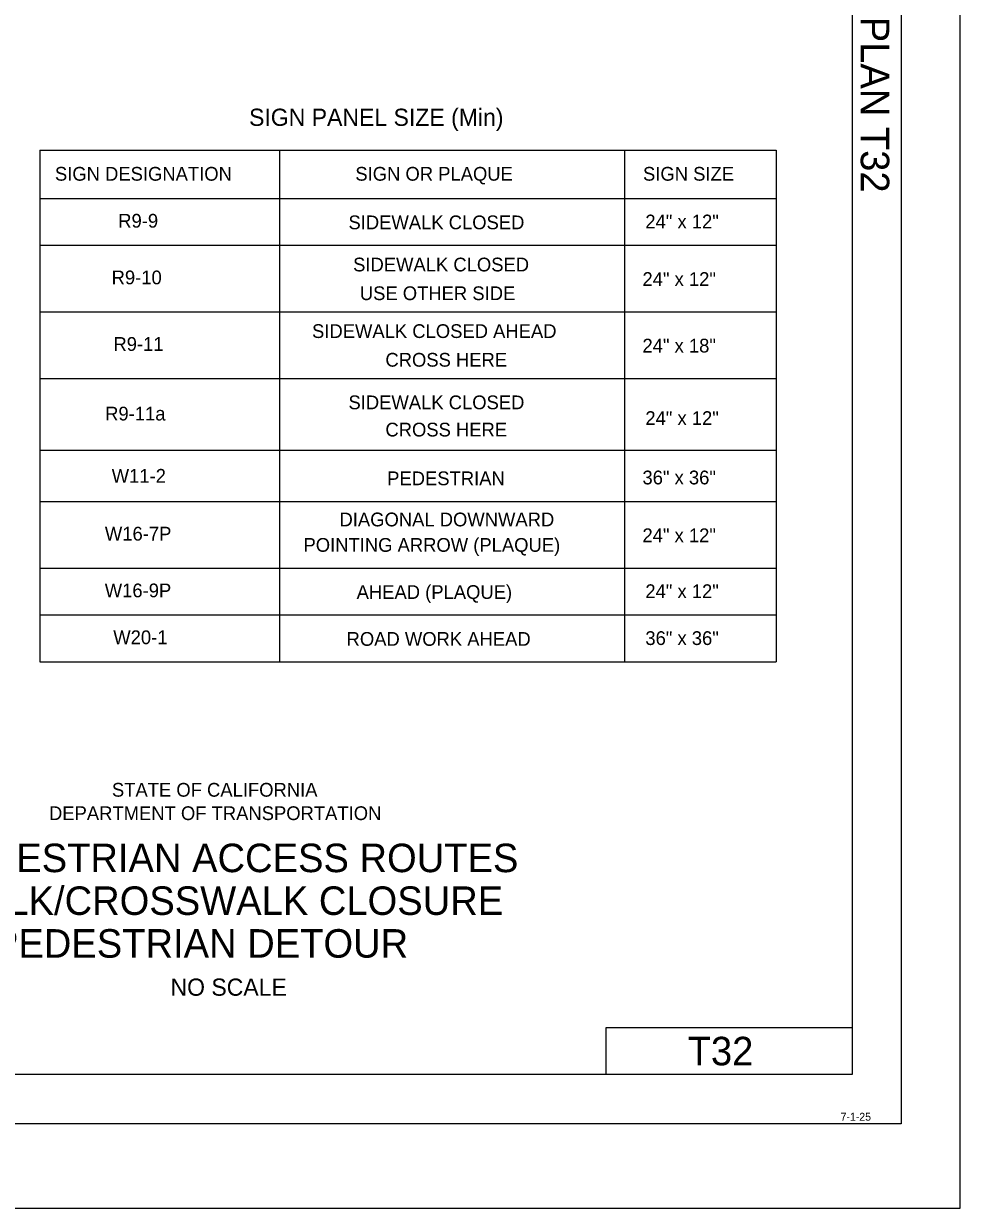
# Model space of a CAD drawing. Extents: x -893 to 867, y -474 to 712.
# Drawn here: x 390 to 867, y -474 to 129 of the extents above; entities that cross this region are included whole.
import ezdxf

# ---------------------------------------------------------------- set-up
doc = ezdxf.new("R2010")
doc.units = 0
for name, color, linetype in [('border_INSIDE-BORDER-anno', 7, 'Continuous'), ('border_PLOTTING-ELEMENTS', 7, 'Continuous'), ('border_rw_22x34_Cut_Lines', 7, 'Continuous'), ('border_SHEET', 7, 'Continuous'), ('border_WITHIN-BORDER-anno', 7, 'Continuous'), ('tcd_PVMT-MARKER-anno', 7, 'Continuous')]:
    doc.layers.add(name, color=color, linetype=linetype)

msp = doc.modelspace()

# ---------------------------------------------------------------- linework, layer by layer
at = {"layer": 'border_PLOTTING-ELEMENTS'}
for points in [[(-893.46, -474.04), (866.54, -474.04), (866.54, 711.96), (-893.46, 711.96)], [(-863.46, 668.96), (836.54, 668.96), (836.54, -431.04), (-863.46, -431.04)]]:
    msp.add_lwpolyline(points, close=True, dxfattribs=at)
at = {"layer": 'border_rw_22x34_Cut_Lines'}
msp.add_lwpolyline([(-863.46, 668.96), (836.54, 668.96), (836.54, -431.04), (-863.46, -431.04)], close=True, dxfattribs=at)
at = {"layer": 'border_SHEET'}
for p, q in [((811.54, 643.95), (811.54, -406.05)), ((686.51, -406.05), (686.51, -382.05)), ((686.51, -382.05), (811.51, -382.05)), ((811.54, -406.05), (-813.46, -406.05))]:
    msp.add_line(p, q, dxfattribs=at)
at = {"layer": 'tcd_PVMT-MARKER-anno'}
for p, q in [((398.41, 64.3), (398.41, -196.05)), ((398.41, 64.3), (772.97, 64.3)), ((520.26, 64.3), (520.26, -196.05)), ((695.73, 64.3), (695.73, -196.05)), ((772.97, 64.3), (772.97, -196.05)), ((398.41, 39.74), (772.97, 39.74)), ((398.41, 15.88), (772.97, 15.88)), ((398.41, -17.98), (772.97, -17.98)), ((398.41, -51.84), (772.97, -51.84)), ((398.41, -88.35), (772.97, -88.35)), ((398.41, -114.48), (772.97, -114.48)), ((398.41, -148.34), (772.97, -148.34)), ((398.41, -172.19), (772.97, -172.19)), ((398.41, -196.05), (772.97, -196.05))]:
    msp.add_line(p, q, dxfattribs=at)

# ---------------------------------------------------------------- texts
at = {"layer": 'border_INSIDE-BORDER-anno'}
for s, height, p in [('STATE OF CALIFORNIA', 7, (435.11, -264.63)), ('DEPARTMENT OF TRANSPORTATION', 7, (403.11, -276.53)), ('TEMPORARY PEDESTRIAN ACCESS ROUTES', 14.5, (218.39, -303.03)), ('TYPICAL SIDEWALK/CROSSWALK CLOSURE', 14.5, (219.25, -324.78)), ('AND PEDESTRIAN DETOUR', 14.5, (328.28, -346.53)), ('NO SCALE', 8.75, (464.88, -365.91))]:
    msp.add_text(s, height=height, dxfattribs=at).set_placement(p)
at = {"layer": 'border_WITHIN-BORDER-anno'}
msp.add_text('2025 STANDARD PLAN T32', height=14.5, rotation=270, dxfattribs=at).set_placement((815.92, 292.73))
for s, height, p in [('T32', 14.5, (727.89, -401.3)), ('7-1-25', 4, (805.67, -429.47))]:
    msp.add_text(s, height=height, dxfattribs=at).set_placement(p)
at = {"layer": 'tcd_PVMT-MARKER-anno'}
for s, height, p in [('SIGN PANEL SIZE (Min)', 8.75, (504.85, 76.65)), ('SIGN DESIGNATION', 7, (406.13, 48.76)), ('SIGN OR PLAQUE', 7, (558.9, 48.76)), ('SIGN SIZE', 7, (705.19, 48.76)), ('R9-9', 7, (438.32, 24.88)), ('SIDEWALK CLOSED', 7, (555.4, 24.05)), ('24" x 12"', 7, (706.38, 24.48)), ('SIDEWALK CLOSED', 7, (557.77, 2.6)), ('R9-10', 7, (434.96, -3.96)), ('24" x 12"', 7, (704.91, -4.79)), ('USE OTHER SIDE', 7, (561.18, -12)), ('SIDEWALK CLOSED AHEAD', 7, (536.88, -31.27)), ('R9-11', 7, (435.87, -37.82)), ('24" x 18"', 7, (704.91, -38.65)), ('CROSS HERE', 7, (574.19, -45.86)), ('R9-11a', 7, (431.66, -73.24)), ('SIDEWALK CLOSED', 7, (555.4, -67.52)), ('24" x 12"', 7, (706.38, -75.53)), ('CROSS HERE', 7, (574.19, -81.38)), ('W11-2', 7, (435, -104.91)), ('PEDESTRIAN', 7, (575.08, -106.17)), ('36" x 36"', 7, (704.91, -105.74)), ('DIAGONAL DOWNWARD', 7, (550.84, -127.1)), ('W16-7P', 7, (431.53, -134.32)), ('24" x 12"', 7, (704.91, -135.15)), ('POINTING ARROW (PLAQUE)', 7, (532.53, -140.05)), ('W16-9P', 7, (431.46, -163.19)), ('AHEAD (PLAQUE)', 7, (559.55, -164.02)), ('24" x 12"', 7, (706.38, -163.6)), ('W20-1', 7, (435.8, -187.05)), ('ROAD WORK AHEAD', 7, (554.45, -187.88)), ('36" x 36"', 7, (706.38, -187.46))]:
    msp.add_text(s, height=height, dxfattribs=at).set_placement(p)

doc.saveas('drawing.dxf')
